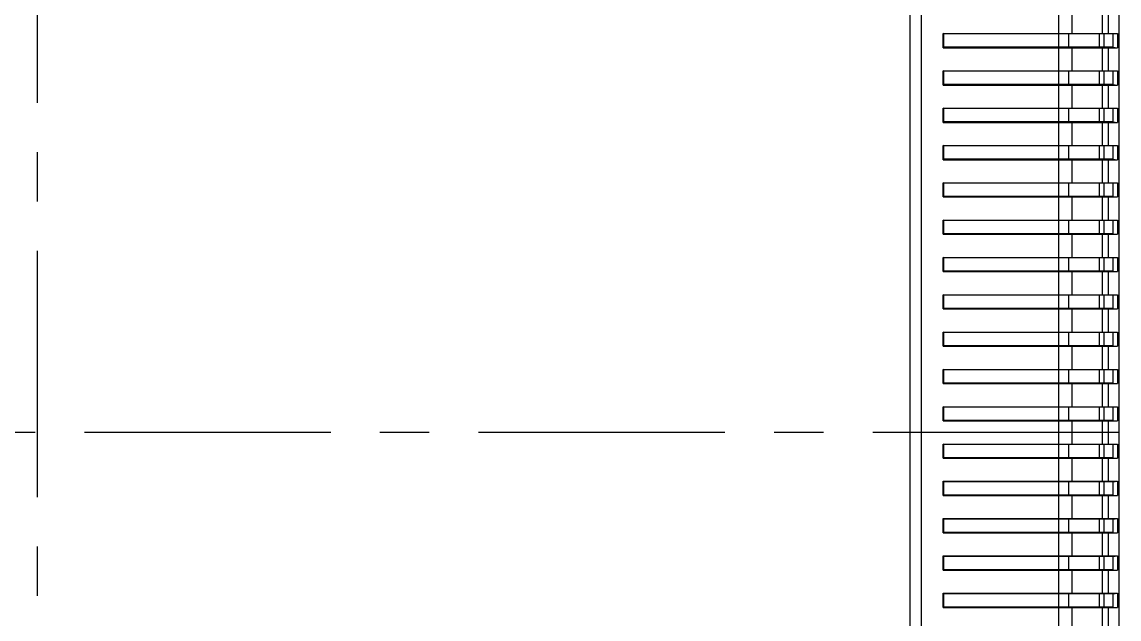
# Model space of a CAD drawing. Header units: millimetres. Extents: x 10368 to 13229, y -13270 to -11269.
# Drawn here: x 11258.9 to 11405.9, y -13103.8 to -13023.8 of the extents above; entities that cross this region are included whole.
import ezdxf

# ---------------------------------------------------------------- set-up
doc = ezdxf.new("R2010")
doc.units = ezdxf.units.MM
doc.linetypes.add('CENTER', pattern=[50.8, 31.75, -6.35, 6.35, -6.35])

# ---------------------------------------------------------------- blocks, each defined once
blk = doc.blocks.new('u58')
at = {"color": 1, "linetype": 'CENTER', "ltscale": 1.04}
for p, q in [((-185.502, 679.157), (-185.502, 939.157)), ((-330.502, 809.157), (-40.502, 809.157))]:
    blk.add_line(p, q, dxfattribs=at)
at = {"color": 7, "linetype": 'Continuous'}
for p, q in [((-330.502, 937.658), (-330.502, 680.655)), ((-304.002, 927.609), (-304.002, 690.704)), ((-302.502, 927.557), (-302.502, 690.757)), ((-322.396, 720.704), (-322.396, 897.609)), ((-329.051, 832.609), (-329.051, 835.704)), ((-328.252, 832.609), (-328.252, 835.704)), ((-324.194, 832.609), (-324.194, 835.704)), ((-329.051, 832.609), (-330.284, 832.609)), ((-329.684, 832.557), (-330.284, 832.609)), ((-330.284, 830.704), (-330.284, 832.609)), ((-329.684, 832.557), (-307.002, 832.557)), ((-329.684, 830.757), (-329.684, 832.557)), ((-328.252, 832.609), (-329.052, 832.609)), ((-329.051, 832.609), (-328.452, 832.557)), ((-328.452, 830.757), (-328.452, 832.557)), ((-306.949, 832.609), (-328.252, 832.609)), ((-328.252, 832.609), (-327.837, 832.557)), ((-327.837, 830.757), (-327.837, 832.557)), ((-324.194, 832.609), (-323.779, 832.557)), ((-323.779, 832.557), (-323.779, 830.757)), ((-306.949, 832.609), (-307.002, 832.557)), ((-307.002, 832.557), (-307.002, 830.757)), ((-306.949, 832.609), (-306.949, 830.704)), ((-329.684, 830.757), (-330.284, 830.704)), ((-329.051, 830.704), (-330.284, 830.704)), ((-329.684, 830.757), (-307.002, 830.757)), ((-328.252, 830.704), (-329.052, 830.704)), ((-328.452, 830.757), (-329.051, 830.704)), ((-329.051, 827.609), (-329.051, 830.704)), ((-327.837, 830.757), (-328.252, 830.704)), ((-306.949, 830.704), (-328.252, 830.704)), ((-328.252, 827.609), (-328.252, 830.704)), ((-323.779, 830.757), (-324.194, 830.704)), ((-324.194, 827.609), (-324.194, 830.704)), ((-307.002, 830.757), (-306.949, 830.704)), ((-329.051, 827.609), (-330.284, 827.609)), ((-329.684, 827.557), (-330.284, 827.609)), ((-330.284, 825.704), (-330.284, 827.609)), ((-329.684, 827.557), (-307.002, 827.557)), ((-329.684, 825.757), (-329.684, 827.557)), ((-328.252, 827.609), (-329.052, 827.609)), ((-329.051, 827.609), (-328.452, 827.557)), ((-328.452, 825.757), (-328.452, 827.557)), ((-306.949, 827.609), (-328.252, 827.609)), ((-328.252, 827.609), (-327.837, 827.557)), ((-327.837, 825.757), (-327.837, 827.557)), ((-324.194, 827.609), (-323.779, 827.557)), ((-323.779, 827.557), (-323.779, 825.757)), ((-306.949, 827.609), (-307.002, 827.557)), ((-307.002, 827.557), (-307.002, 825.757)), ((-306.949, 827.609), (-306.949, 825.704)), ((-329.684, 825.757), (-330.284, 825.704)), ((-329.051, 825.704), (-330.284, 825.704)), ((-329.684, 825.757), (-307.002, 825.757)), ((-328.252, 825.704), (-329.052, 825.704)), ((-328.452, 825.757), (-329.051, 825.704)), ((-329.051, 822.609), (-329.051, 825.704)), ((-327.837, 825.757), (-328.252, 825.704)), ((-306.949, 825.704), (-328.252, 825.704)), ((-328.252, 822.609), (-328.252, 825.704)), ((-323.779, 825.757), (-324.194, 825.704)), ((-324.194, 822.609), (-324.194, 825.704)), ((-307.002, 825.757), (-306.949, 825.704)), ((-329.051, 822.609), (-330.284, 822.609)), ((-329.684, 822.557), (-330.284, 822.609)), ((-330.284, 820.704), (-330.284, 822.609)), ((-329.684, 822.557), (-307.002, 822.557)), ((-329.684, 820.757), (-329.684, 822.557)), ((-328.252, 822.609), (-329.052, 822.609)), ((-329.051, 822.609), (-328.452, 822.557)), ((-328.452, 820.757), (-328.452, 822.557)), ((-306.949, 822.609), (-328.252, 822.609)), ((-328.252, 822.609), (-327.837, 822.557)), ((-327.837, 820.757), (-327.837, 822.557)), ((-324.194, 822.609), (-323.779, 822.557)), ((-323.779, 822.557), (-323.779, 820.757)), ((-306.949, 822.609), (-307.002, 822.557)), ((-307.002, 822.557), (-307.002, 820.757)), ((-306.949, 822.609), (-306.949, 820.704)), ((-329.684, 820.757), (-330.284, 820.704)), ((-329.051, 820.704), (-330.284, 820.704)), ((-329.684, 820.757), (-307.002, 820.757)), ((-328.252, 820.704), (-329.052, 820.704)), ((-328.452, 820.757), (-329.051, 820.704)), ((-329.051, 817.609), (-329.051, 820.704)), ((-327.837, 820.757), (-328.252, 820.704)), ((-306.949, 820.704), (-328.252, 820.704)), ((-328.252, 817.609), (-328.252, 820.704)), ((-323.779, 820.757), (-324.194, 820.704)), ((-324.194, 817.609), (-324.194, 820.704)), ((-307.002, 820.757), (-306.949, 820.704)), ((-329.051, 817.609), (-330.284, 817.609)), ((-329.684, 817.557), (-330.284, 817.609)), ((-330.284, 815.704), (-330.284, 817.609)), ((-328.252, 817.609), (-329.052, 817.609)), ((-329.051, 817.609), (-328.452, 817.557)), ((-306.949, 817.609), (-328.252, 817.609)), ((-328.252, 817.609), (-327.837, 817.557)), ((-324.194, 817.609), (-323.779, 817.557)), ((-306.949, 817.609), (-307.002, 817.557)), ((-306.949, 817.609), (-306.949, 815.704)), ((-329.684, 817.557), (-307.002, 817.557)), ((-329.684, 815.757), (-329.684, 817.557)), ((-328.452, 815.757), (-328.452, 817.557)), ((-327.837, 815.757), (-327.837, 817.557)), ((-323.779, 817.557), (-323.779, 815.757)), ((-307.002, 817.557), (-307.002, 815.757)), ((-329.684, 815.757), (-330.284, 815.704)), ((-329.051, 815.704), (-330.284, 815.704)), ((-329.684, 815.757), (-307.002, 815.757)), ((-328.252, 815.704), (-329.052, 815.704)), ((-328.452, 815.757), (-329.051, 815.704)), ((-329.051, 812.609), (-329.051, 815.704)), ((-327.837, 815.757), (-328.252, 815.704)), ((-306.949, 815.704), (-328.252, 815.704)), ((-328.252, 812.609), (-328.252, 815.704)), ((-323.779, 815.757), (-324.194, 815.704)), ((-324.194, 812.609), (-324.194, 815.704)), ((-307.002, 815.757), (-306.949, 815.704)), ((-329.051, 812.609), (-330.284, 812.609)), ((-329.684, 812.557), (-330.284, 812.609)), ((-330.284, 810.704), (-330.284, 812.609)), ((-329.684, 812.557), (-307.002, 812.557)), ((-329.684, 810.757), (-329.684, 812.557)), ((-328.252, 812.609), (-329.052, 812.609)), ((-329.051, 812.609), (-328.452, 812.557)), ((-328.452, 810.757), (-328.452, 812.557)), ((-306.949, 812.609), (-328.252, 812.609)), ((-328.252, 812.609), (-327.837, 812.557)), ((-327.837, 810.757), (-327.837, 812.557)), ((-324.194, 812.609), (-323.779, 812.557)), ((-323.779, 812.557), (-323.779, 810.757)), ((-306.949, 812.609), (-307.002, 812.557)), ((-307.002, 812.557), (-307.002, 810.757)), ((-306.949, 812.609), (-306.949, 810.704)), ((-329.684, 810.757), (-330.284, 810.704)), ((-329.051, 810.704), (-330.284, 810.704)), ((-329.684, 810.757), (-307.002, 810.757)), ((-328.252, 810.704), (-329.052, 810.704)), ((-328.452, 810.757), (-329.051, 810.704)), ((-329.051, 807.609), (-329.051, 810.704)), ((-327.837, 810.757), (-328.252, 810.704)), ((-306.949, 810.704), (-328.252, 810.704)), ((-328.252, 807.609), (-328.252, 810.704)), ((-323.779, 810.757), (-324.194, 810.704)), ((-324.194, 807.609), (-324.194, 810.704)), ((-307.002, 810.757), (-306.949, 810.704)), ((-329.051, 807.609), (-330.284, 807.609)), ((-329.684, 807.557), (-330.284, 807.609)), ((-330.284, 805.704), (-330.284, 807.609)), ((-329.684, 807.557), (-307.002, 807.557)), ((-329.684, 805.757), (-329.684, 807.557)), ((-328.252, 807.609), (-329.052, 807.609)), ((-329.051, 807.609), (-328.452, 807.557)), ((-328.452, 805.757), (-328.452, 807.557)), ((-306.949, 807.609), (-328.252, 807.609)), ((-328.252, 807.609), (-327.837, 807.557)), ((-327.837, 805.757), (-327.837, 807.557)), ((-324.194, 807.609), (-323.779, 807.557)), ((-323.779, 807.557), (-323.779, 805.757)), ((-306.949, 807.609), (-307.002, 807.557)), ((-307.002, 807.557), (-307.002, 805.757)), ((-306.949, 807.609), (-306.949, 805.704)), ((-329.684, 805.757), (-330.284, 805.704)), ((-329.051, 805.704), (-330.284, 805.704)), ((-329.684, 805.757), (-307.002, 805.757)), ((-328.252, 805.704), (-329.052, 805.704)), ((-328.452, 805.757), (-329.051, 805.704)), ((-329.051, 802.609), (-329.051, 805.704)), ((-327.837, 805.757), (-328.252, 805.704)), ((-306.949, 805.704), (-328.252, 805.704)), ((-328.252, 802.609), (-328.252, 805.704)), ((-323.779, 805.757), (-324.194, 805.704)), ((-324.194, 802.609), (-324.194, 805.704)), ((-307.002, 805.757), (-306.949, 805.704)), ((-329.051, 802.609), (-330.284, 802.609)), ((-329.684, 802.557), (-330.284, 802.609)), ((-330.284, 800.704), (-330.284, 802.609)), ((-329.684, 802.557), (-307.002, 802.557)), ((-329.684, 800.757), (-329.684, 802.557)), ((-328.252, 802.609), (-329.052, 802.609)), ((-329.051, 802.609), (-328.452, 802.557)), ((-328.452, 800.757), (-328.452, 802.557)), ((-306.949, 802.609), (-328.252, 802.609)), ((-328.252, 802.609), (-327.837, 802.557)), ((-327.837, 800.757), (-327.837, 802.557)), ((-324.194, 802.609), (-323.779, 802.557)), ((-323.779, 802.557), (-323.779, 800.757)), ((-306.949, 802.609), (-307.002, 802.557)), ((-307.002, 802.557), (-307.002, 800.757)), ((-306.949, 802.609), (-306.949, 800.704)), ((-329.684, 800.757), (-330.284, 800.704)), ((-329.051, 800.704), (-330.284, 800.704)), ((-329.684, 800.757), (-307.002, 800.757)), ((-328.252, 800.704), (-329.052, 800.704)), ((-328.452, 800.757), (-329.051, 800.704)), ((-329.051, 797.609), (-329.051, 800.704)), ((-327.837, 800.757), (-328.252, 800.704)), ((-306.949, 800.704), (-328.252, 800.704)), ((-328.252, 797.609), (-328.252, 800.704)), ((-323.779, 800.757), (-324.194, 800.704)), ((-324.194, 797.609), (-324.194, 800.704)), ((-307.002, 800.757), (-306.949, 800.704)), ((-329.684, 797.557), (-330.284, 797.609)), ((-329.051, 797.609), (-330.284, 797.609)), ((-330.284, 795.704), (-330.284, 797.609)), ((-329.684, 797.557), (-307.002, 797.557)), ((-329.684, 795.757), (-329.684, 797.557)), ((-328.252, 797.609), (-329.052, 797.609)), ((-329.051, 797.609), (-328.452, 797.557)), ((-328.452, 795.757), (-328.452, 797.557)), ((-306.949, 797.609), (-328.252, 797.609)), ((-328.252, 797.609), (-327.837, 797.557)), ((-327.837, 795.757), (-327.837, 797.557)), ((-324.194, 797.609), (-323.779, 797.557)), ((-323.779, 797.557), (-323.779, 795.757)), ((-306.949, 797.609), (-307.002, 797.557)), ((-307.002, 797.557), (-307.002, 795.757)), ((-306.949, 797.609), (-306.949, 795.704)), ((-329.684, 795.757), (-330.284, 795.704)), ((-329.051, 795.704), (-330.284, 795.704)), ((-329.684, 795.757), (-307.002, 795.757)), ((-328.252, 795.704), (-329.052, 795.704)), ((-328.452, 795.757), (-329.051, 795.704)), ((-329.051, 792.609), (-329.051, 795.704)), ((-327.837, 795.757), (-328.252, 795.704)), ((-306.949, 795.704), (-328.252, 795.704)), ((-328.252, 792.609), (-328.252, 795.704)), ((-323.779, 795.757), (-324.194, 795.704)), ((-324.194, 792.609), (-324.194, 795.704)), ((-307.002, 795.757), (-306.949, 795.704)), ((-329.051, 792.609), (-330.284, 792.609)), ((-329.684, 792.557), (-330.284, 792.609)), ((-330.284, 790.704), (-330.284, 792.609)), ((-328.252, 792.609), (-329.052, 792.609)), ((-329.051, 792.609), (-328.452, 792.557)), ((-306.949, 792.609), (-328.252, 792.609)), ((-328.252, 792.609), (-327.837, 792.557)), ((-324.194, 792.609), (-323.779, 792.557)), ((-306.949, 792.609), (-307.002, 792.557)), ((-306.949, 792.609), (-306.949, 790.704)), ((-329.684, 792.557), (-307.002, 792.557)), ((-329.684, 790.757), (-329.684, 792.557)), ((-328.452, 790.757), (-328.452, 792.557)), ((-327.837, 790.757), (-327.837, 792.557)), ((-323.779, 792.557), (-323.779, 790.757)), ((-307.002, 792.557), (-307.002, 790.757)), ((-329.684, 790.757), (-330.284, 790.704)), ((-329.051, 790.704), (-330.284, 790.704)), ((-329.684, 790.757), (-307.002, 790.757)), ((-328.252, 790.704), (-329.052, 790.704)), ((-328.452, 790.757), (-329.051, 790.704)), ((-329.051, 787.609), (-329.051, 790.704)), ((-327.837, 790.757), (-328.252, 790.704)), ((-306.949, 790.704), (-328.252, 790.704)), ((-328.252, 787.609), (-328.252, 790.704)), ((-323.779, 790.757), (-324.194, 790.704)), ((-324.194, 787.609), (-324.194, 790.704)), ((-307.002, 790.757), (-306.949, 790.704)), ((-329.051, 787.609), (-330.284, 787.609)), ((-329.684, 787.557), (-330.284, 787.609)), ((-330.284, 785.704), (-330.284, 787.609)), ((-329.684, 787.557), (-307.002, 787.557)), ((-329.684, 785.757), (-329.684, 787.557)), ((-328.252, 787.609), (-329.052, 787.609)), ((-329.051, 787.609), (-328.452, 787.557)), ((-328.452, 785.757), (-328.452, 787.557)), ((-306.949, 787.609), (-328.252, 787.609)), ((-328.252, 787.609), (-327.837, 787.557)), ((-327.837, 785.757), (-327.837, 787.557)), ((-324.194, 787.609), (-323.779, 787.557)), ((-323.779, 787.557), (-323.779, 785.757)), ((-306.949, 787.609), (-307.002, 787.557)), ((-307.002, 787.557), (-307.002, 785.757)), ((-306.949, 787.609), (-306.949, 785.704)), ((-329.684, 785.757), (-330.284, 785.704)), ((-329.051, 785.704), (-330.284, 785.704)), ((-329.684, 785.757), (-307.002, 785.757)), ((-328.252, 785.704), (-329.052, 785.704)), ((-328.452, 785.757), (-329.051, 785.704)), ((-329.051, 782.609), (-329.051, 785.704)), ((-327.837, 785.757), (-328.252, 785.704)), ((-306.949, 785.704), (-328.252, 785.704)), ((-328.252, 782.609), (-328.252, 785.704)), ((-323.779, 785.757), (-324.194, 785.704)), ((-324.194, 782.609), (-324.194, 785.704)), ((-307.002, 785.757), (-306.949, 785.704)), ((-329.051, 782.609), (-330.284, 782.609)), ((-329.684, 782.557), (-330.284, 782.609)), ((-330.284, 780.704), (-330.284, 782.609)), ((-329.684, 782.557), (-307.002, 782.557)), ((-329.684, 780.757), (-329.684, 782.557)), ((-328.252, 782.609), (-329.052, 782.609)), ((-329.051, 782.609), (-328.452, 782.557)), ((-328.452, 780.757), (-328.452, 782.557)), ((-306.949, 782.609), (-328.252, 782.609)), ((-328.252, 782.609), (-327.837, 782.557)), ((-327.837, 780.757), (-327.837, 782.557)), ((-324.194, 782.609), (-323.779, 782.557)), ((-323.779, 782.557), (-323.779, 780.757)), ((-306.949, 782.609), (-307.002, 782.557)), ((-307.002, 782.557), (-307.002, 780.757)), ((-306.949, 782.609), (-306.949, 780.704)), ((-329.684, 780.757), (-330.284, 780.704)), ((-329.051, 780.704), (-330.284, 780.704)), ((-329.684, 780.757), (-307.002, 780.757)), ((-328.252, 780.704), (-329.052, 780.704)), ((-328.452, 780.757), (-329.051, 780.704)), ((-329.051, 777.609), (-329.051, 780.704)), ((-327.837, 780.757), (-328.252, 780.704)), ((-306.949, 780.704), (-328.252, 780.704)), ((-328.252, 777.609), (-328.252, 780.704)), ((-323.779, 780.757), (-324.194, 780.704)), ((-324.194, 777.609), (-324.194, 780.704)), ((-307.002, 780.757), (-306.949, 780.704)), ((-329.051, 777.609), (-330.284, 777.609)), ((-329.684, 777.557), (-330.284, 777.609)), ((-330.284, 775.704), (-330.284, 777.609)), ((-329.684, 777.557), (-307.002, 777.557)), ((-329.684, 775.757), (-329.684, 777.557)), ((-328.252, 777.609), (-329.052, 777.609)), ((-329.051, 777.609), (-328.452, 777.557)), ((-328.452, 775.757), (-328.452, 777.557)), ((-306.949, 777.609), (-328.252, 777.609)), ((-328.252, 777.609), (-327.837, 777.557)), ((-327.837, 775.757), (-327.837, 777.557)), ((-324.194, 777.609), (-323.779, 777.557)), ((-323.779, 777.557), (-323.779, 775.757)), ((-306.949, 777.609), (-307.002, 777.557)), ((-307.002, 777.557), (-307.002, 775.757)), ((-306.949, 777.609), (-306.949, 775.704)), ((-329.684, 775.757), (-330.284, 775.704)), ((-329.051, 775.704), (-330.284, 775.704)), ((-329.684, 775.757), (-307.002, 775.757)), ((-328.252, 775.704), (-329.052, 775.704)), ((-328.452, 775.757), (-329.051, 775.704)), ((-329.051, 772.609), (-329.051, 775.704)), ((-327.837, 775.757), (-328.252, 775.704)), ((-306.949, 775.704), (-328.252, 775.704)), ((-328.252, 772.609), (-328.252, 775.704)), ((-323.779, 775.757), (-324.194, 775.704)), ((-324.194, 772.609), (-324.194, 775.704)), ((-307.002, 775.757), (-306.949, 775.704)), ((-329.051, 772.609), (-330.284, 772.609)), ((-329.684, 772.557), (-330.284, 772.609)), ((-330.284, 770.704), (-330.284, 772.609)), ((-329.684, 772.557), (-307.002, 772.557)), ((-329.684, 770.757), (-329.684, 772.557)), ((-328.252, 772.609), (-329.052, 772.609)), ((-329.051, 772.609), (-328.452, 772.557)), ((-328.452, 770.757), (-328.452, 772.557)), ((-306.949, 772.609), (-328.252, 772.609)), ((-328.252, 772.609), (-327.837, 772.557)), ((-327.837, 770.757), (-327.837, 772.557)), ((-324.194, 772.609), (-323.779, 772.557)), ((-323.779, 772.557), (-323.779, 770.757)), ((-306.949, 772.609), (-307.002, 772.557)), ((-307.002, 772.557), (-307.002, 770.757)), ((-306.949, 772.609), (-306.949, 770.704)), ((-329.684, 770.757), (-330.284, 770.704)), ((-329.051, 770.704), (-330.284, 770.704)), ((-329.684, 770.757), (-307.002, 770.757)), ((-328.252, 770.704), (-329.052, 770.704)), ((-328.452, 770.757), (-329.051, 770.704)), ((-329.051, 767.609), (-329.051, 770.704)), ((-327.837, 770.757), (-328.252, 770.704)), ((-306.949, 770.704), (-328.252, 770.704)), ((-328.252, 767.609), (-328.252, 770.704)), ((-323.779, 770.757), (-324.194, 770.704)), ((-324.194, 767.609), (-324.194, 770.704)), ((-307.002, 770.757), (-306.949, 770.704)), ((-329.051, 767.609), (-330.284, 767.609)), ((-329.684, 767.557), (-330.284, 767.609)), ((-330.284, 765.704), (-330.284, 767.609)), ((-328.252, 767.609), (-329.052, 767.609)), ((-329.051, 767.609), (-328.452, 767.557)), ((-306.949, 767.609), (-328.252, 767.609)), ((-328.252, 767.609), (-327.837, 767.557)), ((-324.194, 767.609), (-323.779, 767.557)), ((-306.949, 767.609), (-307.002, 767.557)), ((-306.949, 767.609), (-306.949, 765.704)), ((-329.684, 767.557), (-307.002, 767.557)), ((-329.684, 765.757), (-329.684, 767.557)), ((-328.452, 765.757), (-328.452, 767.557)), ((-327.837, 765.757), (-327.837, 767.557)), ((-323.779, 767.557), (-323.779, 765.757)), ((-307.002, 767.557), (-307.002, 765.757)), ((-329.684, 765.757), (-330.284, 765.704)), ((-329.051, 765.704), (-330.284, 765.704)), ((-329.684, 765.757), (-307.002, 765.757)), ((-328.252, 765.704), (-329.052, 765.704)), ((-328.452, 765.757), (-329.051, 765.704)), ((-329.051, 762.609), (-329.051, 765.704)), ((-327.837, 765.757), (-328.252, 765.704)), ((-306.949, 765.704), (-328.252, 765.704)), ((-328.252, 762.609), (-328.252, 765.704)), ((-323.779, 765.757), (-324.194, 765.704)), ((-324.194, 762.609), (-324.194, 765.704)), ((-307.002, 765.757), (-306.949, 765.704)), ((-329.051, 762.609), (-330.284, 762.609)), ((-329.684, 762.557), (-330.284, 762.609)), ((-330.284, 760.704), (-330.284, 762.609)), ((-329.684, 762.557), (-307.002, 762.557)), ((-329.684, 760.757), (-329.684, 762.557)), ((-328.252, 762.609), (-329.052, 762.609)), ((-329.051, 762.609), (-328.452, 762.557)), ((-328.452, 760.757), (-328.452, 762.557)), ((-306.949, 762.609), (-328.252, 762.609)), ((-328.252, 762.609), (-327.837, 762.557)), ((-327.837, 760.757), (-327.837, 762.557)), ((-324.194, 762.609), (-323.779, 762.557)), ((-323.779, 762.557), (-323.779, 760.757)), ((-306.949, 762.609), (-307.002, 762.557)), ((-307.002, 762.557), (-307.002, 760.757)), ((-306.949, 762.609), (-306.949, 760.704)), ((-329.684, 760.757), (-330.284, 760.704)), ((-329.051, 760.704), (-330.284, 760.704)), ((-329.684, 760.757), (-307.002, 760.757)), ((-328.252, 760.704), (-329.052, 760.704)), ((-328.452, 760.757), (-329.051, 760.704)), ((-329.051, 757.609), (-329.051, 760.704)), ((-327.837, 760.757), (-328.252, 760.704)), ((-306.949, 760.704), (-328.252, 760.704)), ((-328.252, 757.609), (-328.252, 760.704)), ((-323.779, 760.757), (-324.194, 760.704)), ((-324.194, 757.609), (-324.194, 760.704)), ((-307.002, 760.757), (-306.949, 760.704)), ((-329.051, 757.609), (-330.284, 757.609)), ((-329.684, 757.557), (-330.284, 757.609)), ((-330.284, 755.704), (-330.284, 757.609)), ((-329.684, 757.557), (-307.002, 757.557)), ((-329.684, 755.757), (-329.684, 757.557)), ((-328.252, 757.609), (-329.052, 757.609)), ((-329.051, 757.609), (-328.452, 757.557)), ((-328.452, 755.757), (-328.452, 757.557)), ((-306.949, 757.609), (-328.252, 757.609)), ((-328.252, 757.609), (-327.837, 757.557)), ((-327.837, 755.757), (-327.837, 757.557)), ((-324.194, 757.609), (-323.779, 757.557)), ((-323.779, 757.557), (-323.779, 755.757)), ((-306.949, 757.609), (-307.002, 757.557)), ((-307.002, 757.557), (-307.002, 755.757)), ((-306.949, 757.609), (-306.949, 755.704)), ((-329.684, 755.757), (-330.284, 755.704)), ((-329.051, 755.704), (-330.284, 755.704)), ((-329.684, 755.757), (-307.002, 755.757)), ((-328.252, 755.704), (-329.052, 755.704)), ((-328.452, 755.757), (-329.051, 755.704)), ((-329.051, 752.609), (-329.051, 755.704)), ((-327.837, 755.757), (-328.252, 755.704)), ((-306.949, 755.704), (-328.252, 755.704)), ((-328.252, 752.609), (-328.252, 755.704)), ((-323.779, 755.757), (-324.194, 755.704)), ((-324.194, 752.609), (-324.194, 755.704)), ((-307.002, 755.757), (-306.949, 755.704))]:
    blk.add_line(p, q, dxfattribs=at)

msp = doc.modelspace()

# ---------------------------------------------------------------- block references
at = {"rotation": 180}
msp.add_blockref('u58', (11075.41, -12269.61), dxfattribs=at)

doc.saveas('drawing.dxf')
